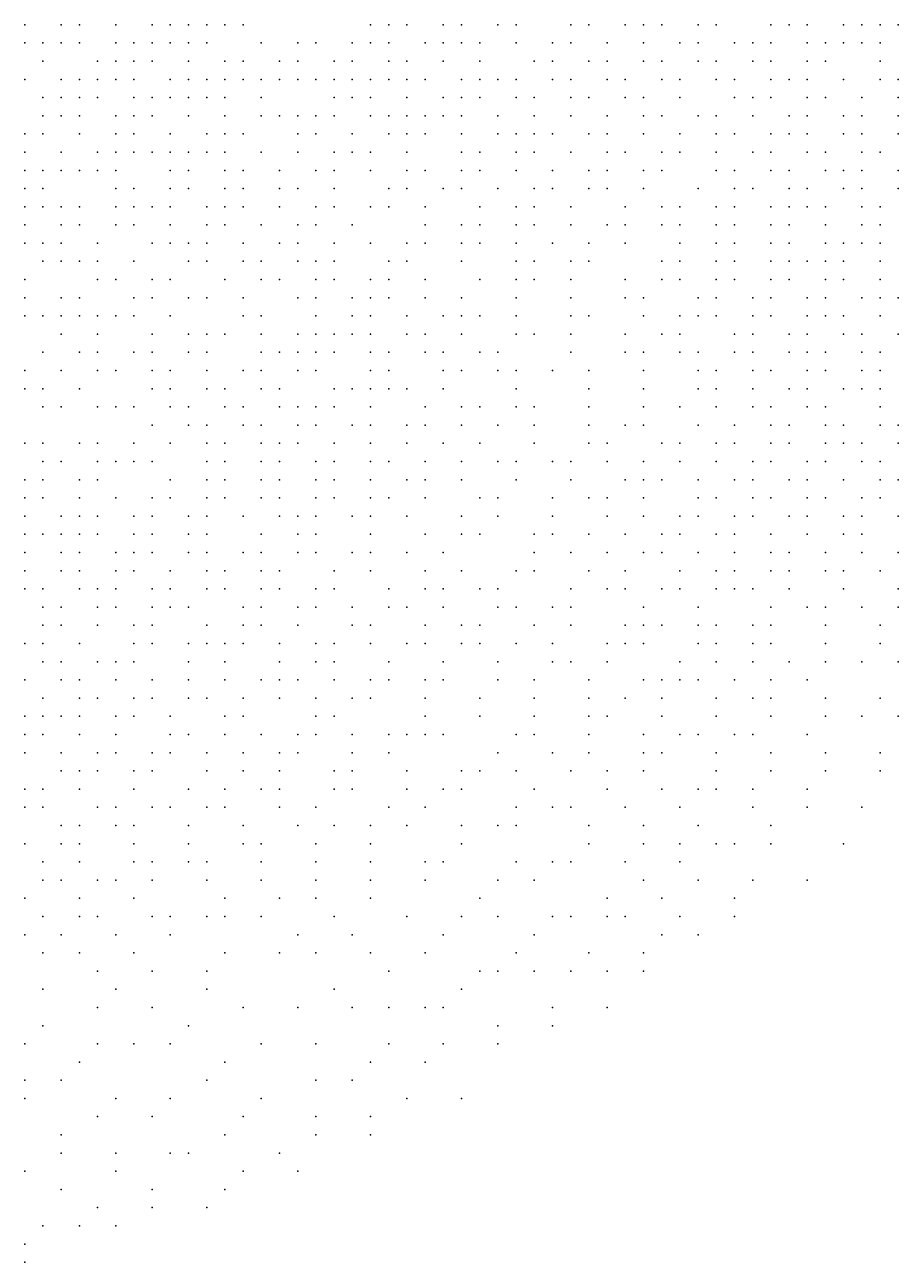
# Model space of a CAD drawing. Extents: x 429 to 793, y 817 to 1241.
# Drawn here: x 647.64 to 682.68, y 820.26 to 869.9 of the extents above; entities that cross this region are included whole.
import ezdxf

# ---------------------------------------------------------------- set-up
doc = ezdxf.new("R2010")
doc.units = 0

msp = doc.modelspace()

# ---------------------------------------------------------------- linework, layer by layer
for p in [(647.64, 869.9, 206.045), (649.1, 869.9, 205.44), (649.83, 869.9, 205.046), (651.29, 869.9, 204.202), (652.75, 869.9, 203.261), (653.48, 869.9, 203.02), (654.21, 869.9, 202.692), (654.94, 869.9, 202.098), (655.67, 869.9, 201.672), (656.4, 869.9, 201.36), (661.51, 869.9, 197.922), (662.24, 869.9, 197.454), (662.97, 869.9, 196.673), (664.43, 869.9, 195.982), (665.16, 869.9, 195.608), (666.62, 869.9, 194.125), (667.35, 869.9, 193.56), (669.54, 869.9, 192.15), (670.27, 869.9, 191.57), (671.73, 869.9, 190.191), (672.46, 869.9, 189.622), (673.19, 869.9, 188.823), (674.65, 869.9, 187.579), (675.38, 869.9, 187.135), (677.57, 869.9, 184.938), (678.3, 869.9, 184.353), (679.03, 869.9, 183.41), (680.49, 869.9, 181.523), (681.22, 869.9, 181.165), (681.95, 869.9, 180.562), (682.68, 869.9, 179.846), (647.64, 869.17, 206.2), (648.37, 869.17, 205.806), (649.1, 869.17, 205.412), (649.83, 869.17, 205.018), (651.29, 869.17, 204.174), (652.02, 869.17, 203.766), (652.75, 869.17, 203.358), (653.48, 869.17, 202.95), (654.21, 869.17, 202.56), (654.94, 869.17, 202.29), (657.13, 869.17, 200.97), (658.59, 869.17, 199.957), (659.32, 869.17, 199.585), (660.78, 869.17, 198.39), (661.51, 869.17, 197.762), (662.24, 869.17, 197.294), (663.7, 869.17, 196.467), (664.43, 869.17, 195.776), (665.16, 869.17, 195.402), (665.89, 869.17, 194.69), (667.35, 869.17, 193.875), (668.81, 869.17, 192.73), (669.54, 869.17, 192.006), (671, 869.17, 190.672), (672.46, 869.17, 189.284), (673.92, 869.17, 187.917), (674.65, 869.17, 187.686), (676.11, 869.17, 186.153), (676.84, 869.17, 185.546), (677.57, 869.17, 184.58), (679.03, 869.17, 183.231), (679.76, 869.17, 182.781), (680.49, 869.17, 181.775), (681.22, 869.17, 180.7), (681.95, 869.17, 180.09), (648.37, 868.44, 205.778), (650.56, 868.44, 204.641), (651.29, 868.44, 204.293), (652.02, 868.44, 203.944), (652.75, 868.44, 203.595), (654.21, 868.44, 202.404), (655.67, 868.44, 201.858), (656.4, 868.44, 201.24), (657.86, 868.44, 200.208), (658.59, 868.44, 199.837), (660.05, 868.44, 198.692), (660.78, 868.44, 198.23), (662.24, 868.44, 197.134), (662.97, 868.44, 196.666), (664.43, 868.44, 196.019), (665.89, 868.44, 194.801), (668.08, 868.44, 193.022), (668.81, 868.44, 192.587), (670.27, 868.44, 191.342), (671, 868.44, 190.848), (672.46, 868.44, 189.438), (673.19, 868.44, 188.841), (674.65, 868.44, 187.348), (675.38, 868.44, 186.76), (676.84, 868.44, 185.188), (677.57, 868.44, 184.222), (679.03, 868.44, 183.323), (679.76, 868.44, 182.423), (681.95, 868.44, 180.235), (647.64, 867.71, 206.375), (649.1, 867.71, 205.523), (649.83, 867.71, 204.938), (650.56, 867.71, 204.589), (651.29, 867.71, 204.241), (652.02, 867.71, 203.892), (653.48, 867.71, 203.228), (654.21, 867.71, 202.794), (654.94, 867.71, 202.326), (655.67, 867.71, 201.78), (656.4, 867.71, 201.39), (657.13, 867.71, 200.73), (657.86, 867.71, 200.46), (658.59, 867.71, 200.088), (659.32, 867.71, 199.456), (660.05, 867.71, 198.994), (660.78, 867.71, 198.532), (661.51, 867.71, 198.07), (662.24, 867.71, 197.442), (662.97, 867.71, 196.974), (663.7, 867.71, 196.506), (665.16, 867.71, 195.041), (665.89, 867.71, 194.83), (666.62, 867.71, 194.272), (667.35, 867.71, 193.503), (668.81, 867.71, 192.299), (669.54, 867.71, 191.865), (671, 867.71, 190.53), (671.73, 867.71, 190.036), (673.19, 867.71, 188.523), (673.92, 867.71, 187.607), (675.38, 867.71, 186.407), (676.11, 867.71, 185.559), (677.57, 867.71, 184.467), (678.3, 867.71, 183.864), (679.03, 867.71, 182.965), (680.49, 867.71, 181.448), (681.95, 867.71, 179.404), (682.68, 867.71, 179.16), (648.37, 866.98, 205.738), (649.1, 866.98, 205.471), (649.83, 866.98, 205.205), (650.56, 866.98, 204.886), (652.02, 866.98, 203.84), (652.75, 866.98, 203.662), (653.48, 866.98, 203.15), (654.21, 866.98, 202.716), (654.94, 866.98, 202.248), (655.67, 866.98, 201.78), (657.13, 866.98, 201), (660.05, 866.98, 198.834), (660.78, 866.98, 198.372), (661.51, 866.98, 197.91), (662.97, 866.98, 196.631), (664.43, 866.98, 195.778), (665.16, 866.98, 195.318), (665.89, 866.98, 194.578), (667.35, 866.98, 193.215), (668.08, 866.98, 192.975), (669.54, 866.98, 191.577), (670.27, 866.98, 190.706), (671.73, 866.98, 189.718), (672.46, 866.98, 188.802), (673.92, 866.98, 187.592), (676.11, 866.98, 185.804), (676.84, 866.98, 184.957), (677.57, 866.98, 184.354), (679.03, 866.98, 182.652), (679.76, 866.98, 182.05), (681.22, 866.98, 180.38), (682.68, 866.98, 178.998), (648.37, 866.25, 206.068), (649.1, 866.25, 205.419), (649.83, 866.25, 205.153), (651.29, 866.25, 204.485), (652.02, 866.25, 204.137), (652.75, 866.25, 203.584), (654.21, 866.25, 202.638), (655.67, 866.25, 201.702), (657.13, 866.25, 200.688), (657.86, 866.25, 200.22), (658.59, 866.25, 199.758), (659.32, 866.25, 199.467), (660.05, 866.25, 198.713), (661.51, 866.25, 197.96), (662.24, 866.25, 197.266), (662.97, 866.25, 196.839), (663.7, 866.25, 196.413), (664.43, 866.25, 195.568), (665.16, 866.25, 195.066), (666.62, 866.25, 193.838), (668.08, 866.25, 192.927), (669.54, 866.25, 191.723), (671, 866.25, 190.388), (672.46, 866.25, 188.948), (673.19, 866.25, 188.174), (674.65, 866.25, 186.949), (675.38, 866.25, 186.326), (676.84, 866.25, 184.729), (678.3, 866.25, 183.148), (679.03, 866.25, 182.698), (680.49, 866.25, 180.982), (681.22, 866.25, 180.608), (682.68, 866.25, 178.592), (647.64, 865.52, 206.434), (648.37, 865.52, 206.028), (649.83, 865.52, 205.367), (651.29, 865.52, 204.374), (652.02, 865.52, 203.94), (653.48, 865.52, 203.072), (654.94, 865.52, 202.092), (655.67, 865.52, 201.624), (656.4, 865.52, 201.156), (658.59, 865.52, 200.032), (659.32, 865.52, 199.54), (660.78, 865.52, 198.495), (662.24, 865.52, 197.474), (662.97, 865.52, 196.621), (663.7, 865.52, 196.195), (665.16, 865.52, 194.814), (666.62, 865.52, 193.586), (667.35, 865.52, 193.098), (668.08, 865.52, 192.399), (668.81, 865.52, 191.87), (670.27, 865.52, 190.882), (671, 865.52, 190.183), (672.46, 865.52, 189.078), (673.92, 865.52, 187.4), (675.38, 865.52, 185.984), (676.11, 865.52, 185.014), (677.57, 865.52, 183.76), (678.3, 865.52, 183.393), (679.03, 865.52, 182.188), (680.49, 865.52, 181.065), (681.22, 865.52, 180.202), (682.68, 865.52, 178.674), (647.64, 864.79, 206.394), (649.1, 864.79, 205.582), (650.56, 864.79, 205.049), (651.29, 864.79, 204.433), (652.02, 864.79, 203.862), (652.75, 864.79, 203.778), (653.48, 864.79, 203.091), (654.21, 864.79, 202.825), (654.94, 864.79, 202.181), (655.67, 864.79, 201.802), (657.13, 864.79, 201.045), (658.59, 864.79, 199.844), (660.05, 864.79, 198.86), (660.78, 864.79, 198.009), (661.51, 864.79, 197.742), (662.97, 864.79, 196.83), (665.16, 864.79, 195.064), (665.89, 864.79, 194.562), (667.35, 864.79, 193.334), (668.08, 864.79, 192.846), (669.54, 864.79, 191.287), (671, 864.79, 189.861), (671.73, 864.79, 189.6), (673.19, 864.79, 188.304), (673.92, 864.79, 187.229), (675.38, 864.79, 185.642), (676.84, 864.79, 184.673), (677.57, 864.79, 183.417), (679.03, 864.79, 182.384), (679.76, 864.79, 181.521), (681.22, 864.79, 180.025), (681.95, 864.79, 179.162), (647.64, 864.06, 206.354), (648.37, 864.06, 205.948), (649.1, 864.06, 205.542), (649.83, 864.06, 205.136), (650.56, 864.06, 204.73), (651.29, 864.06, 204.309), (653.48, 864.06, 203.356), (654.21, 864.06, 202.669), (655.67, 864.06, 202.025), (656.4, 864.06, 201.267), (657.86, 864.06, 200.344), (659.32, 864.06, 199.164), (660.05, 864.06, 198.672), (661.51, 864.06, 197.791), (662.97, 864.06, 196.612), (663.7, 864.06, 196.068), (665.16, 864.06, 194.812), (665.89, 864.06, 194.31), (667.35, 864.06, 193.405), (668.81, 864.06, 192.047), (670.27, 864.06, 190.756), (671, 864.06, 190.121), (672.46, 864.06, 188.695), (673.19, 864.06, 187.982), (675.38, 864.06, 185.923), (676.11, 864.06, 185.3), (677.57, 864.06, 183.847), (678.3, 864.06, 182.967), (679.76, 864.06, 180.969), (680.49, 864.06, 180.367), (681.22, 864.06, 179.619), (682.68, 864.06, 177.73), (647.64, 863.33, 206.444), (648.37, 863.33, 206.129), (651.29, 863.33, 204.606), (652.02, 863.33, 204.14), (653.48, 863.33, 203.2), (654.21, 863.33, 202.513), (655.67, 863.33, 201.869), (656.4, 863.33, 201.49), (657.86, 863.33, 200.156), (658.59, 863.33, 199.656), (660.05, 863.33, 198.484), (662.24, 863.33, 197.306), (662.97, 863.33, 196.318), (664.43, 863.33, 195.314), (665.16, 863.33, 194.869), (666.62, 863.33, 193.581), (668.08, 863.33, 192.676), (668.81, 863.33, 191.784), (670.27, 863.33, 190.458), (671, 863.33, 189.94), (672.46, 863.33, 188.373), (674.65, 863.33, 186.545), (676.11, 863.33, 184.904), (676.84, 863.33, 184.42), (678.3, 863.33, 182.084), (679.03, 863.33, 181.572), (680.49, 863.33, 179.961), (681.22, 863.33, 178.953), (682.68, 863.33, 177.68), (647.64, 862.6, 206.354), (648.37, 862.6, 206.039), (649.1, 862.6, 205.497), (649.83, 862.6, 205.181), (651.29, 862.6, 204.482), (652.02, 862.6, 204.016), (652.75, 862.6, 203.55), (653.48, 862.6, 203.044), (654.94, 862.6, 202.092), (655.67, 862.6, 201.713), (656.4, 862.6, 201.334), (657.86, 862.6, 200.468), (659.32, 862.6, 199.468), (660.05, 862.6, 198.976), (661.51, 862.6, 197.804), (662.24, 862.6, 197.312), (663.7, 862.6, 196.042), (665.89, 862.6, 194.314), (667.35, 862.6, 192.853), (668.08, 862.6, 192.4), (669.54, 862.6, 190.976), (671.73, 862.6, 189.124), (673.19, 862.6, 187.79), (673.92, 862.6, 187.151), (675.38, 862.6, 185.389), (676.11, 862.6, 184.508), (677.57, 862.6, 183.539), (678.3, 862.6, 182.596), (679.03, 862.6, 181.678), (679.76, 862.6, 181.166), (681.22, 862.6, 179.555), (681.95, 862.6, 178.393), (647.64, 861.87, 206.58), (649.1, 861.87, 205.723), (649.83, 861.87, 205.407), (651.29, 861.87, 204.358), (652.02, 861.87, 203.892), (653.48, 861.87, 202.96), (654.94, 861.87, 202.357), (655.67, 861.87, 201.936), (657.13, 861.87, 200.968), (658.59, 861.87, 199.78), (659.32, 861.87, 199.28), (660.78, 861.87, 198.023), (663.7, 861.87, 195.709), (665.16, 861.87, 194.873), (665.89, 861.87, 194.317), (667.35, 861.87, 193.029), (668.08, 861.87, 192.506), (669.54, 861.87, 191.188), (671, 861.87, 189.39), (671.73, 861.87, 188.895), (673.19, 861.87, 187.402), (673.92, 861.87, 186.513), (675.38, 861.87, 184.993), (676.11, 861.87, 184.751), (677.57, 861.87, 183.143), (678.3, 861.87, 182.19), (679.76, 861.87, 180.76), (681.22, 861.87, 178.91), (681.95, 861.87, 178.437), (647.64, 861.14, 206.49), (648.37, 861.14, 205.949), (649.1, 861.14, 205.678), (650.56, 861.14, 204.798), (652.75, 861.14, 203.768), (653.48, 861.14, 203.302), (654.21, 861.14, 202.836), (654.94, 861.14, 202.201), (656.4, 861.14, 201.28), (657.86, 861.14, 200.28), (658.59, 861.14, 199.859), (660.05, 861.14, 198.625), (661.51, 861.14, 197.605), (662.97, 861.14, 196.312), (663.7, 861.14, 195.788), (665.16, 861.14, 194.597), (665.89, 861.14, 194.041), (667.35, 861.14, 192.753), (668.81, 861.14, 191.4), (670.27, 861.14, 190.38), (671.73, 861.14, 188.515), (673.92, 861.14, 186.508), (675.38, 861.14, 185.236), (676.11, 861.14, 184.597), (677.57, 861.14, 183.214), (678.3, 861.14, 182.296), (679.76, 861.14, 180.573), (680.49, 861.14, 179.857), (681.22, 861.14, 178.953), (681.95, 861.14, 177.649), (648.37, 860.41, 206.174), (649.1, 860.41, 205.554), (649.83, 860.41, 205.114), (650.56, 860.41, 204.674), (652.02, 860.41, 204.234), (654.21, 860.41, 202.712), (654.94, 860.41, 202.246), (656.4, 860.41, 201.254), (657.13, 860.41, 200.439), (658.59, 860.41, 199.623), (659.32, 860.41, 199.334), (660.05, 860.41, 198.808), (662.24, 860.41, 196.568), (662.97, 860.41, 196.058), (665.16, 860.41, 194.756), (667.35, 860.41, 192.42), (668.08, 860.41, 191.91), (669.54, 860.41, 190.891), (670.27, 860.41, 190), (673.19, 860.41, 187.152), (673.92, 860.41, 186.626), (675.38, 860.41, 184.72), (676.11, 860.41, 183.959), (677.57, 860.41, 182.808), (678.3, 860.41, 181.731), (679.03, 860.41, 180.816), (679.76, 860.41, 180.143), (680.49, 860.41, 179.427), (681.95, 860.41, 177.823), (647.64, 859.68, 206.4), (650.56, 859.68, 204.99), (651.29, 859.68, 204.55), (652.75, 859.68, 203.719), (653.48, 859.68, 202.938), (655.67, 859.68, 201.56), (657.13, 859.68, 200.729), (657.86, 859.68, 200.308), (659.32, 859.68, 199.098), (660.05, 859.68, 198.389), (661.51, 859.68, 197.588), (662.24, 859.68, 197.078), (663.7, 859.68, 195.804), (665.89, 859.68, 193.978), (667.35, 859.68, 192.93), (668.08, 859.68, 192.04), (669.54, 859.68, 190.511), (671.73, 859.68, 188.63), (673.19, 859.68, 186.764), (673.92, 859.68, 186.238), (675.38, 859.68, 184.838), (676.11, 859.68, 184.332), (677.57, 859.68, 182.378), (678.3, 859.68, 181.436), (679.76, 859.68, 179.713), (680.49, 859.68, 179.47), (681.95, 859.68, 177.385), (647.64, 858.95, 206.31), (649.1, 858.95, 205.595), (649.83, 858.95, 205.338), (652.02, 858.95, 203.908), (652.75, 858.95, 203.517), (654.21, 858.95, 202.548), (654.94, 858.95, 202.157), (656.4, 858.95, 200.824), (658.59, 858.95, 199.677), (659.32, 858.95, 198.862), (660.78, 858.95, 198.153), (661.51, 858.95, 197.334), (662.24, 858.95, 196.824), (663.7, 858.95, 195.55), (665.16, 858.95, 194.502), (667.35, 858.95, 192.552), (669.54, 858.95, 190.131), (671.73, 858.95, 188.25), (672.46, 858.95, 187.29), (674.65, 858.95, 185.36), (675.38, 858.95, 184.869), (676.84, 858.95, 182.992), (677.57, 858.95, 182.476), (679.03, 858.95, 180.494), (679.76, 858.95, 179.956), (681.22, 858.95, 177.997), (681.95, 858.95, 177.491), (682.68, 858.95, 176.096), (647.64, 858.22, 206.112), (648.37, 858.22, 205.851), (649.1, 858.22, 205.668), (649.83, 858.22, 205.136), (650.56, 858.22, 204.88), (651.29, 858.22, 204.421), (652.02, 858.22, 203.706), (653.48, 858.22, 203.127), (656.4, 858.22, 201.12), (657.13, 858.22, 200.604), (659.32, 858.22, 199.151), (660.78, 858.22, 197.917), (661.51, 858.22, 197.08), (662.97, 858.22, 196.06), (664.43, 858.22, 194.59), (665.16, 858.22, 194.11), (665.89, 858.22, 193.63), (667.35, 858.22, 192.174), (669.54, 858.22, 190.387), (670.27, 858.22, 189.751), (672.46, 858.22, 187.428), (673.92, 858.22, 186.108), (674.65, 858.22, 184.948), (675.38, 858.22, 184.457), (676.84, 858.22, 182.57), (677.57, 858.22, 182.054), (679.03, 858.22, 180.592), (679.76, 858.22, 179.13), (680.49, 858.22, 178.61), (681.95, 858.22, 177.005), (649.1, 857.49, 205.47), (650.56, 857.49, 204.678), (652.75, 857.49, 203.315), (654.21, 857.49, 202.534), (654.94, 857.49, 202.088), (655.67, 857.49, 201.604), (657.13, 857.49, 200.384), (658.59, 857.49, 199.352), (659.32, 857.49, 198.616), (660.05, 857.49, 198.1), (660.78, 857.49, 197.59), (661.51, 857.49, 197.213), (662.97, 857.49, 196.067), (663.7, 857.49, 195.439), (665.16, 857.49, 194.22), (667.35, 857.49, 191.796), (668.08, 857.49, 191.284), (669.54, 857.49, 189.882), (671.73, 857.49, 187.954), (673.19, 857.49, 186.624), (673.92, 857.49, 185.696), (676.11, 857.49, 183.555), (676.84, 857.49, 182.148), (678.3, 857.49, 180.69), (679.03, 857.49, 180.182), (680.49, 857.49, 178.64), (681.22, 857.49, 177.646), (682.68, 857.49, 175.821), (648.37, 856.76, 205.914), (649.83, 856.76, 204.828), (650.56, 856.76, 204.476), (652.02, 856.76, 203.761), (652.75, 856.76, 203.113), (654.21, 856.76, 202.352), (654.94, 856.76, 201.868), (657.13, 856.76, 200.164), (657.86, 856.76, 199.648), (658.59, 856.76, 199.132), (659.32, 856.76, 198.628), (660.05, 856.76, 198.217), (661.51, 856.76, 196.843), (662.24, 856.76, 196.584), (663.7, 856.76, 195.069), (664.43, 856.76, 194.81), (665.89, 856.76, 193.392), (666.62, 856.76, 192.86), (669.54, 856.76, 190.016), (671.73, 856.76, 187.81), (672.46, 856.76, 187.14), (673.92, 856.76, 185.542), (674.65, 856.76, 184.614), (676.11, 856.76, 183.18), (676.84, 856.76, 182.664), (678.3, 856.76, 180.696), (679.03, 856.76, 179.698), (679.76, 856.76, 179.184), (681.22, 856.76, 177.164), (681.95, 856.76, 176.546), (647.64, 856.03, 206.068), (649.1, 856.03, 205.272), (650.56, 856.03, 204.186), (651.29, 856.03, 204.017), (652.75, 856.03, 203.302), (653.48, 856.03, 202.836), (654.94, 856.03, 201.648), (656.4, 856.03, 200.909), (657.13, 856.03, 200.27), (658.59, 856.03, 198.745), (659.32, 856.03, 198.334), (661.51, 856.03, 196.979), (662.24, 856.03, 196.214), (664.43, 856.03, 194.44), (665.16, 856.03, 193.96), (666.62, 856.03, 192.482), (667.35, 856.03, 191.95), (668.81, 856.03, 190.559), (670.27, 856.03, 189.118), (672.46, 856.03, 186.47), (674.65, 856.03, 184.202), (675.38, 856.03, 183.712), (676.84, 856.03, 182.242), (677.57, 856.03, 181.44), (679.03, 856.03, 179.214), (679.76, 856.03, 178.7), (681.22, 856.03, 176.682), (681.95, 856.03, 176.064), (647.64, 855.3, 205.87), (648.37, 855.3, 205.518), (649.83, 855.3, 204.63), (652.75, 855.3, 203.1), (653.48, 855.3, 202.616), (654.94, 855.3, 201.368), (655.67, 855.3, 201.138), (657.13, 855.3, 199.976), (657.86, 855.3, 199.566), (660.05, 855.3, 198.023), (660.78, 855.3, 197.195), (661.51, 855.3, 196.677), (662.24, 855.3, 195.857), (662.97, 855.3, 195.586), (664.43, 855.3, 194.07), (667.35, 855.3, 191.572), (670.27, 855.3, 188.7), (672.46, 855.3, 186.718), (674.65, 855.3, 184.46), (675.38, 855.3, 183.274), (676.84, 855.3, 181.901), (678.3, 855.3, 180.242), (679.03, 855.3, 178.73), (680.49, 855.3, 177.2), (681.22, 855.3, 176.2), (681.95, 855.3, 175.703), (648.37, 854.57, 205.32), (649.1, 854.57, 204.964), (650.56, 854.57, 204.253), (651.29, 854.57, 203.988), (652.02, 854.57, 203.186), (653.48, 854.57, 202.578), (654.21, 854.57, 201.826), (655.67, 854.57, 201.074), (656.4, 854.57, 200.322), (657.86, 854.57, 199.272), (658.59, 854.57, 198.862), (659.32, 854.57, 198.451), (660.05, 854.57, 197.721), (661.51, 854.57, 196.375), (663.7, 854.57, 194.52), (665.16, 854.57, 193.168), (665.89, 854.57, 192.768), (667.35, 854.57, 191.57), (668.08, 854.57, 190.903), (670.27, 854.57, 188.716), (672.46, 854.57, 186.306), (673.92, 854.57, 184.842), (675.38, 854.57, 183.298), (676.84, 854.57, 181.647), (677.57, 854.57, 180.703), (679.03, 854.57, 179.244), (679.76, 854.57, 178.236), (681.95, 854.57, 175.191), (652.75, 853.84, 202.533), (654.21, 853.84, 201.533), (654.94, 853.84, 201.303), (656.4, 853.84, 200.029), (657.13, 853.84, 199.8), (658.59, 853.84, 198.569), (659.32, 853.84, 197.945), (660.78, 853.84, 196.592), (661.51, 853.84, 196.074), (662.97, 853.84, 194.736), (663.7, 853.84, 194.218), (665.16, 853.84, 193.033), (666.62, 853.84, 192.101), (668.08, 853.84, 190.501), (670.27, 853.84, 187.876), (671.73, 853.84, 186.832), (672.46, 853.84, 185.894), (674.65, 853.84, 183.83), (676.11, 853.84, 182.298), (677.57, 853.84, 180.219), (678.3, 853.84, 179.504), (679.76, 853.84, 177.831), (680.49, 853.84, 176.871), (681.95, 853.84, 174.679), (682.68, 853.84, 173.676), (647.64, 853.11, 205.355), (648.37, 853.11, 205.202), (649.83, 853.11, 204.339), (650.56, 853.11, 203.983), (652.02, 853.11, 202.993), (653.48, 853.11, 201.754), (654.94, 853.11, 201.258), (655.67, 853.11, 200.488), (657.13, 853.11, 199.507), (657.86, 853.11, 199.096), (658.59, 853.11, 198.686), (660.05, 853.11, 197.118), (661.51, 853.11, 196.29), (662.97, 853.11, 195.254), (664.43, 853.11, 193.771), (665.89, 853.11, 192.36), (668.08, 853.11, 190.099), (670.27, 853.11, 188.398), (671, 853.11, 186.942), (673.19, 853.11, 185.384), (673.92, 853.11, 184.348), (675.38, 853.11, 182.314), (676.11, 853.11, 181.806), (677.57, 853.11, 180.298), (678.3, 853.11, 179.298), (679.76, 853.11, 177.319), (680.49, 853.11, 176.359), (681.22, 853.11, 175.623), (682.68, 853.11, 173.658), (648.37, 852.38, 204.932), (649.1, 852.38, 204.424), (650.56, 852.38, 203.713), (651.29, 852.38, 203.357), (652.02, 852.38, 202.71), (652.75, 852.38, 202.25), (654.94, 852.38, 200.975), (655.67, 852.38, 200.479), (657.13, 852.38, 199.213), (657.86, 852.38, 198.803), (659.32, 852.38, 197.605), (660.05, 852.38, 197.342), (661.51, 852.38, 195.942), (662.24, 852.38, 195.102), (663.7, 852.38, 194.263), (665.16, 852.38, 192.888), (666.62, 852.38, 191.426), (667.35, 852.38, 190.898), (668.81, 852.38, 189.432), (669.54, 852.38, 188.951), (671, 852.38, 187.464), (672.46, 852.38, 185.922), (673.92, 852.38, 183.85), (675.38, 852.38, 181.822), (676.84, 852.38, 180.314), (677.57, 852.38, 179.806), (679.03, 852.38, 178.28), (679.76, 852.38, 176.583), (681.22, 852.38, 175.111), (681.95, 852.38, 174.152), (647.64, 851.65, 205.085), (648.37, 851.65, 204.663), (649.83, 851.65, 203.799), (650.56, 851.65, 203.443), (653.48, 851.65, 201.967), (654.94, 851.65, 200.691), (655.67, 851.65, 200.195), (657.13, 851.65, 199.442), (657.86, 851.65, 198.394), (659.32, 851.65, 197.257), (660.05, 851.65, 197.015), (661.51, 851.65, 195.593), (662.97, 851.65, 194.334), (663.7, 851.65, 193.914), (665.16, 851.65, 192.482), (667.35, 851.65, 190.492), (669.54, 851.65, 188.508), (671.73, 851.65, 185.655), (672.46, 851.65, 185.424), (673.19, 851.65, 184.388), (674.65, 851.65, 182.862), (676.11, 851.65, 181.33), (676.84, 851.65, 180.309), (678.3, 851.65, 178.266), (679.03, 851.65, 177.77), (680.49, 851.65, 175.71), (681.95, 851.65, 173.64), (682.68, 851.65, 172.879), (647.64, 850.92, 204.967), (648.37, 850.92, 204.392), (649.83, 850.92, 203.884), (651.29, 850.92, 202.603), (652.75, 850.92, 202.143), (653.48, 850.92, 201.683), (654.94, 850.92, 200.408), (655.67, 850.92, 199.912), (657.13, 850.92, 198.953), (657.86, 850.92, 198.56), (659.32, 850.92, 197.498), (660.05, 850.92, 196.667), (661.51, 850.92, 195.245), (662.24, 850.92, 194.825), (663.7, 850.92, 193.494), (665.89, 850.92, 191.548), (666.62, 850.92, 190.614), (668.81, 850.92, 188.522), (670.27, 850.92, 187.573), (671, 850.92, 186.614), (672.46, 850.92, 184.926), (674.65, 850.92, 182.37), (675.38, 850.92, 181.85), (676.84, 850.92, 179.787), (677.57, 850.92, 178.762), (679.03, 850.92, 177.26), (679.76, 850.92, 176.23), (681.22, 850.92, 174.108), (681.95, 850.92, 172.48), (647.64, 850.19, 204.545), (649.1, 850.19, 203.97), (649.83, 850.19, 203.614), (650.56, 850.19, 203.063), (652.02, 850.19, 202.32), (652.75, 850.19, 201.86), (654.21, 850.19, 200.992), (654.94, 850.19, 200.584), (656.4, 850.19, 198.986), (657.86, 850.19, 198.2), (658.59, 850.19, 197.688), (659.32, 850.19, 197.15), (660.78, 850.19, 195.728), (661.51, 850.19, 195.487), (662.97, 850.19, 194.057), (665.16, 850.19, 191.67), (666.62, 850.19, 190.621), (668.81, 850.19, 188.014), (671, 850.19, 186.116), (672.46, 850.19, 184.659), (673.92, 850.19, 182.89), (674.65, 850.19, 181.997), (676.11, 850.19, 180.286), (676.84, 850.19, 179.776), (678.3, 850.19, 177.246), (679.03, 850.19, 176.75), (680.49, 850.19, 175.174), (681.22, 850.19, 173.51), (682.68, 850.19, 171.414), (647.64, 849.46, 204.683), (648.37, 849.46, 204.122), (649.1, 849.46, 203.7), (649.83, 849.46, 203.24), (650.56, 849.46, 202.938), (652.02, 849.46, 201.981), (652.75, 849.46, 201.788), (654.21, 849.46, 200.617), (654.94, 849.46, 200.209), (657.13, 849.46, 198.678), (658.59, 849.46, 197.328), (659.32, 849.46, 196.816), (661.51, 849.46, 195.138), (663.7, 849.46, 192.682), (665.16, 849.46, 191.793), (665.89, 849.46, 191.154), (668.08, 849.46, 189.054), (668.81, 849.46, 188.534), (670.27, 849.46, 186.994), (671.73, 849.46, 184.442), (673.19, 849.46, 183.186), (673.92, 849.46, 182.963), (675.38, 849.46, 181.253), (676.11, 849.46, 179.764), (677.57, 849.46, 178.238), (679.03, 849.46, 176.423), (680.49, 849.46, 174.576), (681.22, 849.46, 172.904), (647.64, 848.73, 204.42), (649.1, 848.73, 203.307), (649.83, 848.73, 203.131), (651.29, 848.73, 202.175), (652.02, 848.73, 201.606), (652.75, 848.73, 201.413), (654.21, 848.73, 200.242), (654.94, 848.73, 199.834), (656.4, 848.73, 198.796), (657.13, 848.73, 198.318), (658.59, 848.73, 196.968), (659.32, 848.73, 196.456), (660.78, 848.73, 195.072), (661.51, 848.73, 194.79), (662.97, 848.73, 193.694), (664.43, 848.73, 192.038), (668.08, 848.73, 188.546), (669.54, 848.73, 186.998), (671, 848.73, 185.466), (672.46, 848.73, 183.394), (673.19, 848.73, 182.352), (674.65, 848.73, 180.953), (676.11, 848.73, 179.242), (677.57, 848.73, 177.728), (678.3, 848.73, 177.232), (679.76, 848.73, 174.511), (681.22, 848.73, 172.324), (682.68, 848.73, 170.74), (647.64, 848, 203.871), (649.1, 848, 202.913), (649.83, 848, 202.548), (651.29, 848, 201.994), (652.02, 848, 201.231), (653.48, 848, 200.275), (654.94, 848, 199.459), (655.67, 848, 199.051), (657.13, 848, 197.958), (657.86, 848, 197.12), (660.05, 848, 195.224), (661.51, 848, 194.712), (663.7, 848, 192.8), (665.16, 848, 190.761), (667.35, 848, 189.066), (668.08, 848, 188.038), (670.27, 848, 185.978), (671.73, 848, 184.399), (673.92, 848, 181.816), (675.38, 848, 180.268), (676.11, 848, 179.464), (677.57, 848, 177.755), (678.3, 848, 176.192), (679.76, 848, 174.446), (680.49, 848, 172.826), (681.95, 848, 170.322), (647.64, 847.27, 203.493), (648.37, 847.27, 203.203), (649.83, 847.27, 202.155), (650.56, 847.27, 201.79), (651.29, 847.27, 201.425), (652.75, 847.27, 200.662), (653.48, 847.27, 200.469), (654.94, 847.27, 199.084), (655.67, 847.27, 198.554), (657.13, 847.27, 197.598), (657.86, 847.27, 196.76), (659.32, 847.27, 195.898), (660.05, 847.27, 195.466), (662.24, 847.27, 193.758), (663.7, 847.27, 192.284), (664.43, 847.27, 191.522), (665.89, 847.27, 190.122), (666.62, 847.27, 189.597), (669.54, 847.27, 186.609), (671, 847.27, 184.894), (671.73, 847.27, 183.854), (673.19, 847.27, 182.322), (673.92, 847.27, 181.28), (675.38, 847.27, 179.732), (676.11, 847.27, 179.226), (676.84, 847.27, 177.626), (678.3, 847.27, 175.594), (680.49, 847.27, 172.274), (682.68, 847.27, 168.928), (648.37, 846.54, 202.81), (649.1, 846.54, 202.52), (650.56, 846.54, 201.397), (651.29, 846.54, 201.032), (652.75, 846.54, 200.287), (653.48, 846.54, 200.094), (654.21, 846.54, 199.525), (656.4, 846.54, 197.716), (657.13, 846.54, 197.238), (658.59, 846.54, 195.87), (659.32, 846.54, 195.439), (660.78, 846.54, 194.146), (662.24, 846.54, 192.875), (662.97, 846.54, 192.383), (664.43, 846.54, 191.006), (666.62, 846.54, 189.081), (667.35, 846.54, 188.05), (668.81, 846.54, 186.728), (669.54, 846.54, 186.059), (672.46, 846.54, 182.82), (674.65, 846.54, 180.238), (677.57, 846.54, 175.928), (679.03, 846.54, 174.031), (679.76, 846.54, 173.25), (681.22, 846.54, 170.694), (682.68, 846.54, 168.324), (648.37, 845.81, 202.417), (649.1, 845.81, 202.127), (650.56, 845.81, 201.368), (652.02, 845.81, 200.638), (652.75, 845.81, 200.273), (654.94, 845.81, 198.672), (656.4, 845.81, 197.497), (657.13, 845.81, 196.67), (658.59, 845.81, 195.412), (660.78, 845.81, 194.119), (661.51, 845.81, 193.367), (663.7, 845.81, 191.008), (665.16, 845.81, 189.582), (665.89, 845.81, 189.729), (668.08, 845.81, 186.965), (669.54, 845.81, 185.509), (671.73, 845.81, 182.782), (672.46, 845.81, 182.284), (673.19, 845.81, 181.25), (674.65, 845.81, 179.629), (675.38, 845.81, 179.089), (676.84, 845.81, 176.908), (677.57, 845.81, 175.814), (679.76, 845.81, 172.624), (681.95, 845.81, 169.3), (647.64, 845.08, 202.313), (648.37, 845.08, 202.023), (649.83, 845.08, 201.733), (652.02, 845.08, 200.245), (652.75, 845.08, 199.88), (654.21, 845.08, 198.68), (654.94, 845.08, 197.865), (655.67, 845.08, 197.681), (656.4, 845.08, 197.038), (657.86, 845.08, 196.027), (659.32, 845.08, 194.523), (660.05, 845.08, 194.091), (661.51, 845.08, 192.925), (662.97, 845.08, 191.5), (663.7, 845.08, 190.566), (665.16, 845.08, 189.45), (665.89, 845.08, 189.03), (667.35, 845.08, 187.753), (668.81, 845.08, 186.296), (671, 845.08, 183.794), (671.73, 845.08, 182.246), (672.46, 845.08, 181.748), (674.65, 845.08, 179.003), (675.38, 845.08, 177.876), (676.84, 845.08, 176.304), (677.57, 845.08, 175.21), (679.76, 845.08, 171.372), (681.95, 845.08, 167.558), (648.37, 844.35, 201.92), (649.1, 844.35, 201.63), (650.56, 844.35, 200.975), (651.29, 844.35, 200.149), (652.02, 844.35, 199.752), (654.21, 844.35, 198.21), (655.67, 844.35, 197.223), (657.86, 844.35, 195.569), (659.32, 844.35, 194.064), (660.05, 844.35, 193.909), (662.24, 844.35, 191.55), (664.43, 844.35, 189.39), (666.62, 844.35, 187.452), (668.81, 844.35, 185.88), (669.54, 844.35, 184.409), (671, 844.35, 183.242), (673.92, 844.35, 179.458), (675.38, 844.35, 177.272), (676.84, 844.35, 175.7), (678.3, 844.35, 173.458), (679.76, 844.35, 170.746), (681.22, 844.35, 168.583), (682.68, 844.35, 165.782), (647.64, 843.62, 201.622), (649.1, 843.62, 200.941), (649.83, 843.62, 200.847), (651.29, 843.62, 199.655), (652.75, 843.62, 198.893), (654.21, 843.62, 197.74), (655.67, 843.62, 196.812), (657.13, 843.62, 195.295), (657.86, 843.62, 195.111), (658.59, 843.62, 194.468), (660.05, 843.62, 193.468), (661.51, 843.62, 192.042), (662.24, 843.62, 191.738), (663.7, 843.62, 190.23), (664.43, 843.62, 188.922), (666.62, 843.62, 187.386), (668.08, 843.62, 185.814), (670.27, 843.62, 183.74), (672.46, 843.62, 180.352), (673.19, 843.62, 180.175), (673.92, 843.62, 178.832), (674.65, 843.62, 178.291), (676.11, 843.62, 176.025), (677.57, 843.62, 173.349), (679.03, 843.62, 171.22), (648.37, 842.89, 201.035), (649.83, 842.89, 200.353), (650.56, 842.89, 199.559), (652.02, 842.89, 198.765), (652.75, 842.89, 198.423), (654.21, 842.89, 197.27), (654.94, 842.89, 196.806), (656.4, 842.89, 195.408), (657.86, 842.89, 194.944), (659.32, 842.89, 193.518), (660.78, 842.89, 192.3), (661.51, 842.89, 191.445), (663.7, 842.89, 189.75), (665.89, 842.89, 187.87), (668.08, 842.89, 185.246), (670.27, 842.89, 183.098), (671.73, 842.89, 181.492), (673.19, 842.89, 178.923), (675.38, 842.89, 176.187), (676.84, 842.89, 173.774), (677.57, 842.89, 172.707), (679.76, 842.89, 169.446), (681.95, 842.89, 164.942), (647.64, 842.16, 201.223), (648.37, 842.16, 200.542), (649.1, 842.16, 199.954), (649.83, 842.16, 199.86), (651.29, 842.16, 198.669), (652.02, 842.16, 198.295), (653.48, 842.16, 197.612), (655.67, 842.16, 195.872), (656.4, 842.16, 194.938), (659.32, 842.16, 193.12), (660.05, 842.16, 192.487), (663.7, 842.16, 189.27), (665.89, 842.16, 187.302), (668.08, 842.16, 184.602), (670.27, 842.16, 182.456), (671, 842.16, 181.332), (673.19, 842.16, 178.602), (675.38, 842.16, 175.545), (677.57, 842.16, 172.642), (679.76, 842.16, 168.098), (681.22, 842.16, 164.889), (682.68, 842.16, 162.014), (647.64, 841.43, 200.73), (648.37, 841.43, 200.048), (649.83, 841.43, 199.367), (651.29, 841.43, 198.637), (653.48, 841.43, 197.142), (654.21, 841.43, 196.33), (655.67, 841.43, 195.402), (657.13, 841.43, 194.22), (658.59, 841.43, 193), (659.32, 841.43, 192.615), (660.78, 841.43, 191.34), (662.24, 841.43, 190.298), (662.97, 841.43, 189.63), (663.7, 841.43, 188.79), (664.43, 841.43, 188.27), (667.35, 841.43, 185.033), (668.08, 841.43, 183.934), (670.27, 841.43, 181.814), (672.46, 841.43, 179.084), (673.92, 841.43, 176.344), (674.65, 841.43, 175.218), (676.11, 841.43, 174.099), (676.84, 841.43, 172.49), (679.03, 841.43, 169.064), (647.64, 840.7, 200.237), (649.1, 840.7, 198.967), (650.56, 840.7, 198.508), (651.29, 840.7, 198.167), (652.75, 840.7, 197.013), (653.48, 840.7, 196.672), (654.94, 840.7, 195.38), (656.4, 840.7, 194.113), (657.86, 840.7, 193.363), (658.59, 840.7, 192.495), (660.78, 840.7, 190.835), (662.24, 840.7, 189.818), (666.62, 840.7, 184.914), (668.81, 840.7, 182.766), (670.27, 840.7, 181.172), (672.46, 840.7, 178.401), (673.19, 840.7, 177.294), (675.38, 840.7, 173.442), (677.57, 840.7, 170.642), (679.76, 840.7, 166.062), (681.95, 840.7, 160.29), (649.1, 839.97, 198.67), (649.83, 839.97, 198.38), (650.56, 839.97, 198.038), (652.02, 839.97, 196.827), (652.75, 839.97, 196.702), (654.94, 839.97, 194.851), (656.4, 839.97, 193.585), (657.86, 839.97, 192.858), (660.05, 839.97, 191.22), (660.78, 839.97, 190.33), (662.97, 839.97, 188.67), (665.16, 839.97, 185.738), (665.89, 839.97, 185.686), (667.35, 839.97, 183.697), (669.54, 839.97, 181.006), (671, 839.97, 179.34), (672.46, 839.97, 177.768), (675.38, 839.97, 172.678), (677.57, 839.97, 169.242), (679.76, 839.97, 165.374), (681.95, 839.97, 159.41), (647.64, 839.24, 199.25), (648.37, 839.24, 198.96), (649.83, 839.24, 197.817), (652.02, 839.24, 196.298), (654.21, 839.24, 194.745), (655.67, 839.24, 193.901), (657.13, 839.24, 192.717), (657.86, 839.24, 192.353), (660.05, 839.24, 190.715), (660.78, 839.24, 189.825), (662.97, 839.24, 187.982), (664.43, 839.24, 186.51), (665.16, 839.24, 185.214), (668.08, 839.24, 181.958), (671, 839.24, 178.682), (673.19, 839.24, 175.994), (674.65, 839.24, 173.774), (675.38, 839.24, 171.986), (676.84, 839.24, 169.69), (679.03, 839.24, 165.11), (647.64, 838.51, 198.67), (648.37, 838.51, 197.945), (650.56, 838.51, 196.947), (651.29, 838.51, 196.64), (652.75, 838.51, 195.646), (653.48, 838.51, 194.993), (654.94, 838.51, 193.795), (655.67, 838.51, 193.443), (657.86, 838.51, 191.848), (659.32, 838.51, 190.595), (662.24, 838.51, 187.652), (663.7, 838.51, 186.142), (667.35, 838.51, 182.434), (668.81, 838.51, 180.328), (669.54, 838.51, 180.176), (671.73, 838.51, 176.942), (673.92, 838.51, 173.594), (676.84, 838.51, 168.99), (679.03, 838.51, 164.422), (681.22, 838.51, 158.056), (649.1, 837.78, 196.963), (649.83, 837.78, 196.69), (651.29, 837.78, 196.077), (652.02, 837.78, 195.207), (654.21, 837.78, 193.688), (656.4, 837.78, 192.07), (658.59, 837.78, 190.38), (660.05, 837.78, 189.549), (661.51, 837.78, 188.011), (662.97, 837.78, 186.606), (665.16, 837.78, 183.838), (666.62, 837.78, 182.222), (667.35, 837.78, 181.776), (670.27, 837.78, 177.898), (672.46, 837.78, 175.262), (674.65, 837.78, 171.59), (677.57, 837.78, 165.87), (647.64, 837.05, 197.51), (649.1, 837.05, 196.4), (649.83, 837.05, 196.127), (652.02, 837.05, 194.643), (654.21, 837.05, 193.16), (656.4, 837.05, 191.47), (657.13, 837.05, 191.347), (659.32, 837.05, 189.364), (661.51, 837.05, 187.323), (665.16, 837.05, 183.084), (670.27, 837.05, 177.24), (672.46, 837.05, 173.675), (673.92, 837.05, 171.41), (675.38, 837.05, 168.628), (676.11, 837.05, 167.683), (677.57, 837.05, 164.582), (680.49, 837.05, 156.32), (648.37, 836.32, 196.673), (649.83, 836.32, 195.563), (652.02, 836.32, 194.08), (652.75, 836.32, 193.773), (654.21, 836.32, 192.542), (654.94, 836.32, 192.438), (657.13, 836.32, 190.148), (659.32, 836.32, 188.164), (661.51, 836.32, 186.635), (663.7, 836.32, 184.157), (664.43, 836.32, 183.62), (667.35, 836.32, 179.712), (668.81, 836.32, 178.132), (669.54, 836.32, 177.686), (671.73, 836.32, 174.082), (673.92, 836.32, 170.401), (648.37, 835.59, 196.11), (649.1, 835.59, 195.273), (650.56, 835.59, 194.693), (651.29, 835.59, 193.827), (652.75, 835.59, 193.046), (654.94, 835.59, 191.578), (657.13, 835.59, 189.548), (659.32, 835.59, 187.564), (661.51, 835.59, 185.947), (663.7, 835.59, 183.439), (666.62, 835.59, 180.158), (668.08, 835.59, 178.578), (672.46, 835.59, 170.776), (674.65, 835.59, 167.434), (676.84, 835.59, 162.784), (679.03, 835.59, 155.632), (647.64, 834.86, 195.82), (649.83, 834.86, 194.357), (652.02, 834.86, 192.793), (655.67, 834.86, 189.997), (657.86, 834.86, 188.103), (659.32, 834.86, 187.022), (661.51, 834.86, 185.229), (665.89, 834.86, 179.904), (671, 834.86, 173.022), (673.19, 834.86, 169.016), (676.11, 834.86, 162.438), (648.37, 834.13, 194.445), (649.83, 834.13, 193.713), (650.56, 834.13, 193.323), (652.75, 834.13, 191.25), (653.48, 834.13, 190.968), (654.94, 834.13, 189.723), (655.67, 834.13, 189.378), (657.13, 834.13, 188.07), (660.05, 834.13, 185.467), (662.97, 834.13, 183.076), (665.16, 834.13, 180.338), (666.62, 834.13, 178.688), (668.81, 834.13, 175.06), (669.54, 834.13, 173.888), (671, 834.13, 171.626), (671.73, 834.13, 169.856), (673.92, 834.13, 165.805), (676.11, 834.13, 159.73), (647.64, 833.4, 193.846), (649.1, 833.4, 193.114), (651.29, 833.4, 191.813), (653.48, 833.4, 190.35), (658.59, 833.4, 186.133), (660.78, 833.4, 183.887), (664.43, 833.4, 180.164), (668.08, 833.4, 175.478), (673.19, 833.4, 164.737), (674.65, 833.4, 161.077), (648.37, 832.67, 192.973), (649.83, 832.67, 191.783), (652.02, 832.67, 190.295), (655.67, 832.67, 188.027), (657.86, 832.67, 185.896), (659.32, 832.67, 184.553), (661.51, 832.67, 182.93), (663.7, 832.67, 180.424), (667.35, 832.67, 175.142), (670.27, 832.67, 169.958), (672.46, 832.67, 165.297), (650.56, 831.94, 190.858), (652.75, 831.94, 188.952), (654.94, 831.94, 187.769), (662.24, 831.94, 180.036), (665.89, 831.94, 174.766), (666.62, 831.94, 173.582), (668.08, 831.94, 172.177), (669.54, 831.94, 169.64), (671, 831.94, 167.252), (672.46, 831.94, 162.892), (648.37, 831.21, 190.505), (651.29, 831.21, 189.283), (654.94, 831.21, 186.475), (660.05, 831.21, 181.256), (665.16, 831.21, 174.983), (650.56, 830.48, 188.872), (652.75, 830.48, 187.659), (656.4, 830.48, 184.412), (658.59, 830.48, 181.996), (660.78, 830.48, 179.192), (662.24, 830.48, 177.63), (663.7, 830.48, 176.571), (664.43, 830.48, 174.752), (668.81, 830.48, 167.608), (671, 830.48, 160.926), (648.37, 829.75, 188.707), (654.21, 829.75, 185.57), (666.62, 829.75, 169.741), (668.81, 829.75, 164.836), (647.64, 829.02, 188.953), (650.56, 829.02, 186.19), (652.02, 829.02, 186.345), (653.48, 829.02, 184.979), (657.13, 829.02, 181.04), (659.32, 829.02, 179.15), (662.24, 829.02, 175.176), (664.43, 829.02, 172.37), (666.62, 829.02, 166.744), (649.83, 828.29, 186.655), (655.67, 828.29, 181.486), (661.51, 828.29, 174.289), (663.7, 828.29, 171.765), (647.64, 827.56, 186.716), (649.1, 827.56, 185.416), (654.94, 827.56, 181.026), (659.32, 827.56, 175.47), (660.78, 827.56, 172.817), (647.64, 826.83, 185.013), (651.29, 826.83, 182.13), (653.48, 826.83, 181.266), (657.13, 826.83, 176.564), (662.97, 826.83, 168.424), (665.16, 826.83, 162.1), (650.56, 826.1, 181.574), (652.75, 826.1, 180.288), (656.4, 826.1, 176.094), (659.32, 826.1, 172.094), (661.51, 826.1, 168.472), (649.1, 825.37, 181.14), (655.67, 825.37, 174.967), (659.32, 825.37, 168.469), (661.51, 825.37, 164.734), (649.1, 824.64, 180.28), (651.29, 824.64, 177.87), (653.48, 824.64, 176.284), (654.21, 824.64, 175.05), (657.86, 824.64, 168.944), (647.64, 823.91, 179.87), (651.29, 823.91, 175.804), (656.4, 823.91, 167.49), (658.59, 823.91, 163.126), (649.1, 823.18, 175.347), (652.75, 823.18, 171.79), (655.67, 823.18, 166.918), (650.56, 822.45, 171.243), (652.75, 822.45, 168.559), (654.94, 822.45, 162.584), (648.37, 821.72, 170.022), (649.83, 821.72, 167.639), (651.29, 821.72, 165.492), (647.64, 820.99, 168.44), (647.64, 820.26, 159.95)]:
    msp.add_point(p)

doc.saveas('drawing.dxf')
